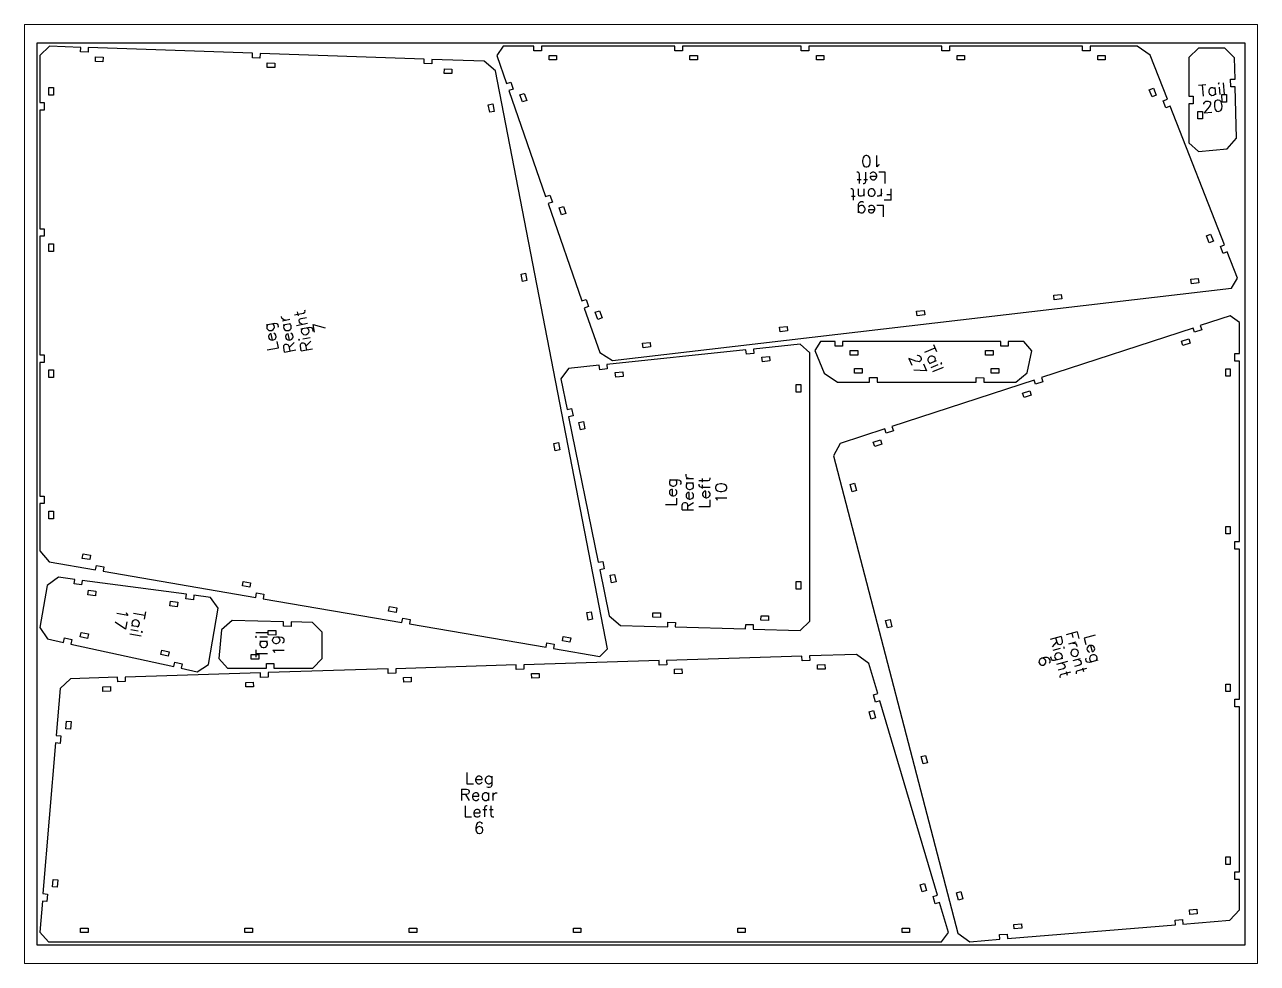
# Paper-space layout 'Layout' of a CAD drawing. Header units: millimetres, sheet in inches. Extents: x 0 to 10.5, y 0 to 8.
# The model-space entities are those that its viewports show. They can reach past a viewport. Long polylines and large blocks are cut down to what shows.
import ezdxf

# ---------------------------------------------------------------- set-up
doc = ezdxf.new("R2010")
doc.units = ezdxf.units.MM
doc.header["$MEASUREMENT"] = 0
for name, color, linetype, true_color in [('leg_front_left_cuts', 1, 'Continuous', 0xff0000), ('leg_front_left_marks', 2, 'Continuous', 0xffff00), ('leg_front_right_cuts', 1, 'Continuous', 0xff0000), ('leg_front_right_marks', 2, 'Continuous', 0xffff00), ('leg_rear_left_cuts', 1, 'Continuous', 0xff0000), ('leg_rear_left_marks', 2, 'Continuous', 0xffff00), ('leg_rear_right_cuts', 1, 'Continuous', 0xff0000), ('leg_rear_right_marks', 2, 'Continuous', 0xffff00), ('Sheet', 18, 'Continuous', 0x000000), ('tail_cuts', 1, 'Continuous', 0xff0000), ('tail_marks', 2, 'Continuous', 0xffff00)]:
    doc.layers.add(name, color=color, linetype=linetype, true_color=true_color)

msp = doc.modelspace()

# ---------------------------------------------------------------- linework, layer by layer
at = {"layer": 'leg_front_left_cuts', "color": 1, "true_color": 0xff0000}
for points in [[(728.48, 595), (697.33, 595), (697.33, 592), (692.33, 592), (692.33, 595), (604.22, 595), (604.22, 592), (599.22, 592), (599.22, 595), (511.12, 595), (511.12, 592), (506.12, 592), (506.12, 595), (427.39, 595), (427.39, 592), (422.39, 592), (422.39, 595), (334.11, 595), (334.11, 592), (329.11, 592), (329.11, 595), (308.75, 595), (304.48, 589), (310.94, 570.37), (313.77, 571.35), (315.41, 566.62), (312.57, 565.64), (336.86, 495.52), (339.7, 496.5), (341.33, 491.78), (338.5, 490.79), (360.82, 426.37), (363.65, 427.35), (365.29, 422.63), (362.45, 421.65), (372.65, 392.21), (381.04, 386.95), (790.98, 434.77), (794.97, 441.41), (788.13, 458.9), (785.33, 457.81), (783.51, 462.46), (786.3, 463.56), (750.33, 555.43), (747.53, 554.33), (745.71, 558.99), (748.51, 560.08), (737.15, 589.09)], [(344.11, 589), (344.11, 586), (339.11, 586), (339.11, 589)], [(437.39, 589), (437.39, 586), (432.39, 586), (432.39, 589)], [(521.12, 589), (521.12, 586), (516.12, 586), (516.12, 589)], [(614.22, 589), (614.22, 586), (609.22, 586), (609.22, 589)], [(707.33, 589), (707.33, 586), (702.33, 586), (702.33, 589)], [(319.88, 562.88), (322.71, 563.86), (324.35, 559.14), (321.51, 558.16)], [(741.1, 562.55), (738.3, 561.46), (736.48, 566.11), (739.27, 567.21)], [(345.81, 488.03), (348.64, 489.02), (350.28, 484.29), (347.44, 483.31)], [(778.89, 466.02), (776.1, 464.93), (774.28, 469.59), (777.07, 470.68)], [(764.31, 437.7), (763.97, 440.68), (768.93, 441.25), (769.28, 438.27)], [(673.57, 427.11), (673.22, 430.09), (678.19, 430.67), (678.54, 427.69)], [(369.76, 418.89), (372.59, 419.87), (374.23, 415.14), (371.4, 414.16)], [(582.83, 416.53), (582.48, 419.51), (587.45, 420.09), (587.8, 417.11)], [(492.09, 405.94), (491.74, 408.92), (496.71, 409.5), (497.06, 406.52)], [(401.35, 395.36), (401, 398.34), (405.97, 398.92), (406.31, 395.94)]]:
    msp.add_lwpolyline(points, close=True, dxfattribs=at)
at = {"layer": 'leg_front_left_marks', "color": 2, "true_color": 0xffff00}
for points in [[(547.79, 522.29), (547.08, 521.22)], [(548.86, 522.65), (547.79, 522.29)], [(549.58, 522.65), (548.86, 522.65)], [(550.65, 522.3), (549.58, 522.65)], [(551.37, 521.23), (550.65, 522.3)], [(556.02, 515.16), (556.01, 522.66)], [(547.08, 521.22), (546.72, 519.44)], [(546.72, 519.44), (546.73, 518.36)], [(546.73, 518.36), (547.09, 516.58)], [(547.09, 516.58), (547.8, 515.51)], [(547.8, 515.51), (548.87, 515.15)], [(548.87, 515.15), (549.59, 515.15)], [(549.59, 515.15), (550.66, 515.51)], [(550.66, 515.51), (551.37, 516.58)], [(551.72, 519.44), (551.37, 521.23)], [(551.37, 516.58), (551.73, 518.37)], [(551.73, 518.37), (551.72, 519.44)], [(557.09, 516.23), (556.02, 515.16)], [(557.8, 516.59), (557.09, 516.23)], [(543.52, 511.65), (542.8, 511.65)], [(545.67, 506.65), (543.17, 506.65)], [(544.23, 511.29), (543.52, 511.65)], [(544.59, 510.22), (544.23, 511.29)], [(544.6, 504.15), (544.59, 510.22)], [(549.95, 506.65), (547.45, 506.65)], [(548.88, 505.58), (548.88, 511.65)], [(552.45, 511.3), (551.73, 510.58)], [(556.02, 508.8), (551.74, 508.8)], [(551.74, 508.8), (551.74, 508.08)], [(551.74, 508.08), (552.09, 507.37)], [(552.09, 507.37), (552.45, 507.01)], [(553.16, 511.66), (552.45, 511.3)], [(552.45, 507.01), (553.17, 506.66)], [(554.23, 511.66), (553.16, 511.66)], [(553.17, 506.66), (554.24, 506.66)], [(554.95, 511.3), (554.23, 511.66)], [(554.24, 506.66), (554.95, 507.02)], [(555.66, 510.59), (554.95, 511.3)], [(554.95, 507.02), (555.67, 507.73)], [(556.02, 509.52), (555.66, 510.59)], [(555.67, 507.73), (556.02, 508.8)], [(556.02, 508.8), (556.02, 509.52)], [(561.73, 511.67), (557.45, 511.66)], [(561.74, 504.17), (561.73, 511.67)], [(539.6, 500.64), (538.89, 500.64)], [(540.32, 500.29), (539.6, 500.64)], [(540.67, 499.21), (540.32, 500.29)], [(540.68, 493.14), (540.67, 499.21)], [(543.89, 497.08), (543.89, 500.65)], [(547.1, 504.15), (547.81, 504.15)], [(547.81, 504.15), (548.53, 504.51)], [(547.82, 495.65), (547.82, 500.65)], [(548.53, 504.51), (548.88, 505.58)], [(550.67, 499.58), (550.32, 498.51)], [(550.32, 498.51), (550.32, 497.8)], [(550.32, 497.8), (550.68, 496.73)], [(551.39, 500.3), (550.67, 499.58)], [(552.1, 500.66), (551.39, 500.3)], [(553.17, 500.66), (552.1, 500.66)], [(553.89, 500.3), (553.17, 500.66)], [(554.6, 499.59), (553.89, 500.3)], [(554.96, 498.52), (554.6, 499.59)], [(554.61, 496.73), (554.96, 497.8)], [(554.96, 497.8), (554.96, 498.52)], [(559.25, 497.81), (558.89, 496.73)], [(559.25, 495.66), (559.24, 500.66)], [(565.68, 493.17), (565.67, 500.67)], [(541.75, 495.64), (539.25, 495.64)], [(544.25, 496), (543.89, 497.08)], [(544.08, 490.36), (544.43, 491.43)], [(544.08, 484.65), (544.08, 490.36)], [(544.96, 495.65), (544.25, 496)], [(544.43, 491.43), (544.79, 491.79)], [(544.79, 491.79), (545.5, 492.15)], [(545.51, 489.65), (544.79, 489.29)], [(546.04, 495.65), (544.96, 495.65)], [(545.5, 492.15), (546.58, 492.15)], [(546.58, 489.65), (545.51, 489.65)], [(546.75, 496.01), (546.04, 495.65)], [(546.58, 492.15), (547.29, 491.79)], [(547.29, 489.29), (546.58, 489.65)], [(547.82, 497.08), (546.75, 496.01)], [(550.68, 496.73), (551.39, 496.01)], [(551.94, 489.66), (551.22, 489.3)], [(551.39, 496.01), (552.11, 495.66)], [(553.01, 489.66), (551.94, 489.66)], [(552.11, 495.66), (553.18, 495.66)], [(553.72, 489.3), (553.01, 489.66)], [(553.18, 495.66), (553.89, 496.01)], [(553.89, 496.01), (554.61, 496.73)], [(560.51, 489.66), (556.22, 489.66)], [(557.46, 495.66), (556.39, 495.66)], [(558.18, 496.02), (557.46, 495.66)], [(558.89, 496.73), (558.18, 496.02)], [(560.51, 482.16), (560.51, 489.66)], [(565.68, 493.17), (561.04, 493.17)], [(565.68, 496.74), (562.82, 496.74)], [(544.79, 489.29), (544.08, 488.58)], [(544.08, 485.72), (544.8, 485)], [(544.8, 485), (545.51, 484.65)], [(545.51, 484.65), (546.58, 484.65)], [(546.58, 484.65), (547.3, 485.01)], [(548.01, 488.58), (547.29, 489.29)], [(547.3, 485.01), (548.01, 485.72)], [(548.37, 487.51), (548.01, 488.58)], [(548.01, 485.72), (548.37, 486.79)], [(548.37, 486.79), (548.37, 487.51)], [(551.22, 489.3), (550.51, 488.58)], [(554.8, 486.8), (550.51, 486.8)], [(550.51, 486.8), (550.51, 486.08)], [(550.51, 486.08), (550.87, 485.37)], [(550.87, 485.37), (551.23, 485.01)], [(551.23, 485.01), (551.94, 484.66)], [(551.94, 484.66), (553.01, 484.66)], [(553.01, 484.66), (553.73, 485.01)], [(554.44, 488.59), (553.72, 489.3)], [(553.73, 485.01), (554.44, 485.73)], [(554.79, 487.52), (554.44, 488.59)], [(554.44, 485.73), (554.8, 486.8)], [(554.8, 486.8), (554.79, 487.52)]]:
    msp.add_lwpolyline(points, dxfattribs=at)
at = {"layer": 'leg_front_right_cuts', "color": 1, "true_color": 0xff0000}
for points in [[(527.36, 323.81), (609.67, 7.62), (617.6, 2), (637.63, 3.66), (637.38, 6.65), (642.37, 7.06), (642.61, 4.07), (753.76, 13.26), (753.51, 16.25), (758.49, 16.66), (758.74, 13.67), (789.78, 16.24), (796.11, 23.11), (796.11, 43.22), (793.11, 43.22), (793.11, 48.22), (796.11, 48.22), (796.11, 157.63), (793.11, 157.63), (793.11, 162.63), (796.11, 162.63), (796.11, 262.06), (793.11, 262.06), (793.11, 267.06), (796.11, 267.06), (796.11, 386.47), (793.11, 386.47), (793.11, 391.47), (796.11, 391.47), (796.11, 412.11), (790.08, 416.49), (770.23, 409.99), (771.17, 407.14), (766.41, 405.58), (765.48, 408.44), (665.03, 375.55), (665.96, 372.7), (661.21, 371.14), (660.28, 373.99), (566.15, 343.18), (567.08, 340.33), (562.33, 338.77), (561.4, 341.62), (531.8, 331.93)], [(762.6, 401.18), (763.53, 398.33), (758.78, 396.77), (757.84, 399.62)], [(790.11, 376.47), (787.11, 376.47), (787.11, 381.47), (790.11, 381.47)], [(657.39, 366.73), (658.32, 363.88), (653.57, 362.33), (652.64, 365.18)], [(558.51, 334.36), (559.45, 331.51), (554.7, 329.96), (553.76, 332.81)], [(538.49, 304.85), (541.4, 305.61), (542.66, 300.77), (539.75, 300.01)], [(790.11, 272.06), (787.11, 272.06), (787.11, 277.06), (790.11, 277.06)], [(561.96, 214.71), (564.86, 215.47), (566.12, 210.63), (563.22, 209.88)], [(790.11, 167.63), (787.11, 167.63), (787.11, 172.63), (790.11, 172.63)], [(585.42, 124.58), (588.33, 125.33), (589.59, 120.49), (586.68, 119.74)], [(790.11, 53.22), (787.11, 53.22), (787.11, 58.22), (790.11, 58.22)], [(608.89, 34.44), (611.79, 35.2), (613.05, 30.36), (610.15, 29.6)], [(763.23, 20.06), (762.98, 23.05), (767.96, 23.46), (768.21, 20.48)], [(647.1, 10.46), (646.85, 13.45), (651.84, 13.86), (652.08, 10.87)]]:
    msp.add_lwpolyline(points, close=True, dxfattribs=at)
at = {"layer": 'leg_front_right_marks', "color": 2, "true_color": 0xffff00}
for points in [[(678.09, 204.07), (670.83, 202.18)], [(678.09, 204.07), (678.9, 200.96)], [(688.65, 207.18), (681.39, 205.3)], [(685.19, 206.28), (685.91, 203.52)], [(688.65, 207.18), (689.82, 202.69)], [(700.6, 204.94), (693.34, 203.05)], [(675.27, 200.75), (672.09, 197.34)], [(677.56, 196.18), (672.72, 194.92)], [(675.45, 200.06), (674.64, 203.17)], [(676.06, 199.11), (675.45, 200.06)], [(676.5, 198.85), (676.06, 199.11)], [(677.28, 198.69), (676.5, 198.85)], [(677.97, 198.87), (677.28, 198.69)], [(678.57, 199.39), (677.97, 198.87)], [(678.83, 199.83), (678.57, 199.39)], [(678.9, 200.96), (678.83, 199.83)], [(679.89, 197.16), (679.64, 196.72)], [(679.64, 196.72), (680.07, 196.46)], [(680.33, 196.9), (679.89, 197.16)], [(680.07, 196.46), (680.33, 196.9)], [(687.85, 200.33), (683.01, 199.07)], [(685.77, 199.79), (686.9, 199.72)], [(686.9, 199.72), (687.77, 199.21)], [(687.77, 199.21), (688.3, 198.61)], [(688.3, 198.61), (688.57, 197.57)], [(693.34, 203.05), (694.42, 198.91)], [(695.39, 196.58), (695.23, 195.8)], [(695.91, 197.45), (695.39, 196.58)], [(696.85, 198.06), (695.91, 197.45)], [(697.54, 198.24), (696.85, 198.06)], [(697.54, 198.24), (698.62, 194.1)], [(698.67, 198.17), (697.54, 198.24)], [(699.54, 197.66), (698.67, 198.17)], [(700.07, 197.06), (699.54, 197.66)], [(700.34, 196.02), (700.07, 197.06)], [(700.17, 195.24), (700.34, 196.02)], [(663.5, 188.09), (663.43, 186.96)], [(664.02, 188.96), (663.5, 188.09)], [(665.31, 189.67), (664.02, 188.96)], [(667.04, 190.12), (665.31, 189.67)], [(666.43, 189.59), (665.31, 189.67)], [(667.31, 189.08), (666.43, 189.59)], [(668.85, 190.22), (667.04, 190.12)], [(667.92, 188.13), (667.31, 189.08)], [(668.01, 187.79), (667.92, 188.13)], [(667.94, 186.66), (668.01, 187.79)], [(670.07, 189.8), (668.85, 190.22)], [(670.69, 188.85), (670.07, 189.8)], [(670.87, 188.16), (670.69, 188.85)], [(670.79, 187.04), (670.87, 188.16)], [(671.38, 190.14), (671.55, 190.92)], [(671.65, 189.11), (671.38, 190.14)], [(672.18, 188.5), (671.65, 189.11)], [(672.62, 188.25), (672.18, 188.5)], [(673.74, 188.17), (672.62, 188.25)], [(679.27, 189.61), (673.74, 188.17)], [(673.97, 191.55), (673.8, 190.77)], [(673.8, 190.77), (674.07, 189.74)], [(674.48, 192.43), (673.97, 191.55)], [(674.07, 189.74), (674.6, 189.13)], [(675.43, 193.04), (674.48, 192.43)], [(674.6, 189.13), (675.47, 188.62)], [(676.12, 193.22), (675.43, 193.04)], [(677.25, 193.14), (676.12, 193.22)], [(678.12, 192.63), (677.25, 193.14)], [(678.64, 192.03), (678.12, 192.63)], [(678.24, 189.34), (678.75, 190.21)], [(678.91, 191), (678.64, 192.03)], [(678.75, 190.21), (678.91, 191)], [(684.7, 193.98), (684.54, 193.2)], [(684.54, 193.2), (684.81, 192.16)], [(685.22, 194.85), (684.7, 193.98)], [(684.81, 192.16), (685.33, 191.56)], [(686.16, 195.47), (685.22, 194.85)], [(685.33, 191.56), (686.21, 191.05)], [(690.73, 189.27), (685.89, 188.01)], [(686.85, 195.65), (686.16, 195.47)], [(686.21, 191.05), (687.33, 190.97)], [(687.98, 195.57), (686.85, 195.65)], [(687.33, 190.97), (688.02, 191.15)], [(688.85, 195.06), (687.98, 195.57)], [(688.02, 191.15), (688.97, 191.77)], [(689.38, 194.46), (688.85, 195.06)], [(688.97, 191.77), (689.48, 192.64)], [(689.34, 188.91), (690.65, 188.15)], [(689.65, 193.42), (689.38, 194.46)], [(689.48, 192.64), (689.65, 193.42)], [(690.65, 188.15), (691.18, 187.55)], [(694.43, 188.95), (694.59, 189.73)], [(694.7, 187.91), (694.43, 188.95)], [(695.22, 187.31), (694.7, 187.91)], [(695.23, 195.8), (695.5, 194.76)], [(695.5, 194.76), (696.02, 194.16)], [(696.02, 194.16), (696.9, 193.65)], [(702.32, 188.42), (696.79, 186.98)], [(697.01, 190.36), (696.85, 189.58)], [(696.85, 189.58), (697.12, 188.54)], [(697.53, 191.23), (697.01, 190.36)], [(697.12, 188.54), (697.64, 187.94)], [(698.47, 191.84), (697.53, 191.23)], [(697.64, 187.94), (698.52, 187.43)], [(699.16, 192.02), (698.47, 191.84)], [(698.62, 194.1), (699.32, 194.28)], [(700.29, 191.95), (699.16, 192.02)], [(699.32, 194.28), (699.92, 194.8)], [(699.92, 194.8), (700.17, 195.24)], [(701.16, 191.44), (700.29, 191.95)], [(701.69, 190.83), (701.16, 191.44)], [(701.28, 188.15), (701.79, 189.02)], [(701.96, 189.8), (701.69, 190.83)], [(701.79, 189.02), (701.96, 189.8)], [(663.43, 186.96), (663.52, 186.62)], [(663.52, 186.62), (664.13, 185.67)], [(664.13, 185.67), (665.01, 185.16)], [(665.01, 185.16), (666.13, 185.09)], [(666.13, 185.09), (666.48, 185.18)], [(666.48, 185.18), (667.42, 185.79)], [(667.42, 185.79), (667.94, 186.66)], [(670.19, 186.51), (670.79, 187.04)], [(682.41, 187.48), (675.15, 185.59)], [(679.6, 182.69), (676.14, 181.79)], [(684.21, 180.57), (678.34, 179.04)], [(678.61, 186.49), (679.92, 185.72)], [(680.55, 183.3), (679.6, 182.69)], [(679.92, 185.72), (680.44, 185.12)], [(680.44, 185.12), (680.71, 184.08)], [(680.71, 184.08), (680.55, 183.3)], [(681.52, 180.97), (682.15, 178.55)], [(690.33, 185.11), (686.88, 184.21)], [(688.12, 180.85), (687.96, 180.06)], [(687.96, 180.06), (688.14, 179.37)], [(689.07, 181.46), (688.12, 180.85)], [(694.95, 182.99), (689.07, 181.46)], [(691.28, 185.73), (690.33, 185.11)], [(691.18, 187.55), (691.45, 186.51)], [(691.45, 186.51), (691.28, 185.73)], [(692.26, 183.4), (692.89, 180.98)], [(695.66, 187.05), (695.22, 187.31)], [(696.79, 186.98), (695.66, 187.05)], [(677.39, 178.42), (677.22, 177.64)], [(677.22, 177.64), (677.4, 176.95)], [(678.34, 179.04), (677.39, 178.42)]]:
    msp.add_lwpolyline(points, dxfattribs=at)
at = {"layer": 'leg_rear_left_cuts', "color": 1, "true_color": 0xff0000}
for points in [[(511.74, 214.3), (511.74, 392.07), (505.42, 397.76), (474.44, 394.51), (474.75, 391.53), (469.78, 391.01), (469.47, 393.99), (377.36, 384.34), (377.67, 381.36), (372.7, 380.83), (372.38, 383.82), (351.98, 381.68), (346.93, 374.8), (351.07, 354.52), (354.01, 355.12), (355, 350.22), (352.07, 349.62), (371.7, 253.27), (374.64, 253.87), (375.64, 248.97), (372.7, 248.37), (378.92, 217.85), (386.54, 211.45), (417.68, 210.58), (417.76, 213.58), (422.76, 213.44), (422.67, 210.44), (469.25, 209.14), (469.34, 212.14), (474.34, 212), (474.25, 209), (505.39, 208.13)], [(485.01, 389.58), (485.32, 386.6), (480.35, 386.08), (480.04, 389.06)], [(387.93, 379.41), (388.24, 376.43), (383.27, 375.91), (382.95, 378.89)], [(505.74, 365.92), (502.74, 365.92), (502.74, 370.92), (505.74, 370.92)], [(358.94, 345.92), (361.88, 346.52), (362.88, 341.62), (359.94, 341.02)], [(379.58, 244.67), (382.52, 245.27), (383.52, 240.37), (380.58, 239.77)], [(505.74, 235.45), (502.74, 235.45), (502.74, 240.45), (505.74, 240.45)], [(407.85, 216.86), (407.93, 219.86), (412.93, 219.72), (412.84, 216.72)], [(479.42, 214.86), (479.5, 217.86), (484.5, 217.72), (484.42, 214.72)], [(7.82, 2), (598.94, 2), (603.49, 8.09), (597.64, 27.91), (594.76, 27.06), (593.34, 31.85), (596.22, 32.7), (558.16, 161.55), (555.29, 160.7), (553.87, 165.5), (556.75, 166.35), (550.85, 186.32), (542.7, 192.21), (511.57, 191.25), (511.66, 188.25), (506.66, 188.1), (506.57, 191.09), (416.96, 188.32), (417.05, 185.33), (412.06, 185.17), (411.96, 188.17), (322.36, 185.4), (322.45, 182.4), (317.45, 182.25), (317.36, 185.25), (237.64, 182.78), (237.73, 179.79), (232.74, 179.63), (232.64, 182.63), (153.14, 180.17), (153.23, 177.17), (148.23, 177.02), (148.14, 180.02), (58.53, 177.25), (58.62, 174.25), (53.63, 174.1), (53.53, 177.09), (22.4, 176.13), (15.52, 169.61), (12.92, 138.57), (15.91, 138.32), (15.49, 133.33), (12.5, 133.59), (4.14, 33.82), (7.13, 33.57), (6.71, 28.58), (3.72, 28.83), (2, 8.33)], [(332.54, 179.71), (332.63, 176.71), (327.63, 176.56), (327.54, 179.56)], [(427.14, 182.64), (427.24, 179.64), (422.24, 179.48), (422.15, 182.48)], [(521.75, 185.56), (521.84, 182.56), (516.84, 182.41), (516.75, 185.41)], [(143.33, 173.87), (143.42, 170.87), (138.42, 170.71), (138.33, 173.71)], [(247.82, 177.1), (247.91, 174.1), (242.92, 173.94), (242.82, 176.94)], [(48.72, 170.94), (48.81, 167.94), (43.82, 167.79), (43.72, 170.79)], [(555.24, 150.26), (552.36, 149.41), (550.95, 154.21), (553.83, 155.06)], [(19.73, 148.03), (22.72, 147.78), (22.3, 142.8), (19.32, 143.05)], [(10.95, 43.28), (13.94, 43.03), (13.52, 38.05), (10.53, 38.3)], [(589.05, 35.8), (586.17, 34.95), (584.76, 39.75), (587.63, 40.6)], [(28.97, 8), (28.97, 11), (33.97, 11), (33.97, 8)], [(137.73, 8), (137.73, 11), (142.73, 11), (142.73, 8)], [(246.5, 8), (246.5, 11), (251.5, 11), (251.5, 8)], [(355.26, 8), (355.26, 11), (360.26, 11), (360.26, 8)], [(464.03, 8), (464.03, 11), (469.03, 11), (469.03, 8)], [(572.79, 8), (572.79, 11), (577.79, 11), (577.79, 8)]]:
    msp.add_lwpolyline(points, close=True, dxfattribs=at)
at = {"layer": 'leg_rear_left_marks', "color": 2, "true_color": 0xffff00}
for points in [[(429.81, 310.46), (429.81, 311.53)], [(430.16, 309.75), (429.81, 310.46)], [(418.8, 307.97), (424.52, 307.97)], [(419.16, 307.26), (418.8, 306.54)], [(418.8, 306.54), (418.8, 305.47)], [(418.8, 305.47), (419.16, 304.76)], [(419.88, 307.97), (419.16, 307.26)], [(419.16, 304.76), (419.87, 304.04)], [(419.87, 304.04), (420.94, 303.68)], [(420.94, 303.68), (421.66, 303.68)], [(421.66, 303.68), (422.73, 304.04)], [(423.45, 307.25), (422.73, 307.97)], [(422.73, 304.04), (423.44, 304.75)], [(423.44, 304.75), (423.8, 305.47)], [(423.8, 306.54), (423.45, 307.25)], [(423.8, 305.47), (423.8, 306.54)], [(424.52, 307.97), (425.59, 307.61)], [(425.59, 307.61), (425.95, 307.25)], [(426.3, 305.46), (425.94, 304.75)], [(425.95, 307.25), (426.3, 306.54)], [(426.3, 306.54), (426.3, 305.46)], [(429.8, 308.67), (434.8, 308.67)], [(429.8, 305.82), (434.8, 305.81)], [(430.16, 305.1), (429.8, 304.39)], [(429.8, 304.39), (429.8, 303.32)], [(429.8, 303.32), (430.16, 302.6)], [(430.88, 309.03), (430.16, 309.75)], [(430.87, 305.82), (430.16, 305.1)], [(430.16, 302.6), (430.87, 301.89)], [(431.95, 308.67), (430.88, 309.03)], [(434.44, 305.1), (433.73, 305.81)], [(433.73, 301.89), (434.44, 302.6)], [(434.8, 304.38), (434.44, 305.1)], [(434.44, 302.6), (434.8, 303.31)], [(434.8, 303.31), (434.8, 304.38)], [(438.3, 307.42), (444.38, 307.41)], [(438.3, 304.92), (438.3, 304.2)], [(438.3, 304.2), (438.66, 303.49)], [(438.66, 303.49), (439.73, 303.13)], [(439.73, 303.13), (445.8, 303.12)], [(440.8, 306.34), (440.81, 308.84)], [(440.8, 302.06), (440.8, 304.56)], [(444.38, 307.41), (445.45, 307.77)], [(445.45, 307.77), (445.8, 308.48)], [(445.8, 308.48), (445.81, 309.19)], [(449.66, 304.19), (449.3, 303.12)], [(449.3, 303.12), (449.3, 302.41)], [(449.3, 302.41), (449.65, 301.33)], [(450.73, 304.9), (449.66, 304.19)], [(452.52, 305.26), (450.73, 304.9)], [(453.59, 305.26), (452.52, 305.26)], [(455.37, 304.9), (453.59, 305.26)], [(456.44, 304.18), (455.37, 304.9)], [(456.8, 303.11), (456.44, 304.18)], [(456.44, 301.33), (456.8, 302.4)], [(456.8, 302.4), (456.8, 303.11)], [(419.15, 300.83), (418.8, 300.11)], [(418.8, 300.11), (418.8, 299.04)], [(418.8, 299.04), (419.15, 298.33)], [(419.51, 301.18), (419.15, 300.83)], [(419.15, 298.33), (419.87, 297.61)], [(420.23, 301.54), (419.51, 301.18)], [(419.87, 297.61), (420.94, 297.25)], [(420.94, 301.54), (420.23, 301.54)], [(420.94, 297.25), (420.94, 301.54)], [(420.94, 297.25), (421.65, 297.25)], [(421.65, 297.25), (422.72, 297.61)], [(422.72, 297.61), (423.44, 298.32)], [(423.44, 300.82), (422.73, 301.54)], [(423.8, 300.11), (423.44, 300.82)], [(423.44, 298.32), (423.8, 299.04)], [(423.79, 291.54), (423.79, 295.82)], [(423.8, 299.04), (423.8, 300.11)], [(430.15, 298.67), (429.79, 297.96)], [(429.79, 297.96), (429.79, 296.89)], [(429.79, 296.89), (430.15, 296.17)], [(430.51, 299.03), (430.15, 298.67)], [(430.15, 296.17), (430.86, 295.46)], [(431.22, 299.39), (430.51, 299.03)], [(430.86, 295.46), (431.93, 295.1)], [(430.87, 301.89), (431.94, 301.53)], [(431.94, 299.39), (431.22, 299.39)], [(431.93, 295.1), (431.94, 299.39)], [(431.93, 295.1), (432.65, 295.1)], [(431.94, 301.53), (432.65, 301.53)], [(432.65, 301.53), (433.73, 301.89)], [(432.65, 295.1), (433.72, 295.46)], [(434.44, 298.67), (433.72, 299.39)], [(433.72, 295.46), (434.44, 296.17)], [(434.79, 297.96), (434.44, 298.67)], [(434.44, 296.17), (434.79, 296.88)], [(434.79, 296.88), (434.79, 297.96)], [(440.8, 298.84), (440.79, 297.77)], [(440.79, 297.77), (441.15, 297.06)], [(441.15, 299.56), (440.8, 298.84)], [(441.51, 299.91), (441.15, 299.56)], [(441.15, 297.06), (441.86, 296.34)], [(442.23, 300.27), (441.51, 299.91)], [(441.86, 296.34), (442.94, 295.98)], [(442.94, 300.27), (442.23, 300.27)], [(442.94, 295.98), (442.94, 300.27)], [(442.94, 295.98), (443.65, 295.98)], [(443.65, 295.98), (444.72, 296.34)], [(444.72, 296.34), (445.44, 297.05)], [(445.44, 299.55), (444.73, 300.27)], [(445.8, 298.84), (445.44, 299.55)], [(445.44, 297.05), (445.79, 297.77)], [(445.79, 297.77), (445.8, 298.84)], [(445.79, 290.27), (445.79, 294.55)], [(450.36, 294.9), (449.29, 295.98)], [(449.29, 295.98), (456.79, 295.97)], [(449.65, 301.33), (450.73, 300.62)], [(450.72, 294.19), (450.36, 294.9)], [(450.73, 300.62), (452.51, 300.26)], [(452.51, 300.26), (453.58, 300.26)], [(453.58, 300.26), (455.37, 300.61)], [(455.37, 300.61), (456.44, 301.33)], [(416.29, 291.55), (423.79, 291.54)], [(427.28, 287.96), (427.29, 291.18)], [(427.28, 287.96), (434.78, 287.96)], [(427.29, 291.18), (427.65, 292.25)], [(427.65, 292.25), (428, 292.61)], [(428, 292.61), (428.72, 292.96)], [(428.72, 292.96), (429.43, 292.96)], [(429.43, 292.96), (430.15, 292.6)], [(430.15, 292.6), (430.5, 292.25)], [(430.5, 292.25), (430.86, 291.17)], [(430.86, 290.46), (434.79, 292.96)], [(430.86, 291.17), (430.86, 287.96)], [(438.29, 290.27), (445.79, 290.27)], [(284.81, 114.08), (284.81, 106.58)], [(284.81, 106.58), (289.09, 106.58)], [(290.88, 110.51), (290.52, 109.44)], [(290.52, 109.44), (294.81, 109.44)], [(290.52, 109.44), (290.52, 108.72)], [(290.52, 108.72), (290.88, 107.65)], [(291.59, 111.22), (290.88, 110.51)], [(290.88, 107.65), (291.59, 106.94)], [(292.31, 111.58), (291.59, 111.22)], [(291.59, 106.94), (292.31, 106.58)], [(293.38, 111.58), (292.31, 111.58)], [(292.31, 106.58), (293.38, 106.58)], [(294.09, 111.22), (293.38, 111.58)], [(293.38, 106.58), (294.09, 106.94)], [(294.45, 110.87), (294.09, 111.22)], [(294.09, 106.94), (294.81, 107.65)], [(294.81, 110.15), (294.45, 110.87)], [(294.81, 109.44), (294.81, 110.15)], [(297.31, 110.51), (296.95, 109.44)], [(296.95, 109.44), (296.95, 108.72)], [(296.95, 108.72), (297.31, 107.65)], [(298.02, 111.22), (297.31, 110.51)], [(297.31, 107.65), (298.02, 106.94)], [(298.73, 111.58), (298.02, 111.22)], [(298.02, 106.94), (298.73, 106.58)], [(299.81, 111.58), (298.73, 111.58)], [(298.73, 106.58), (299.81, 106.58)], [(300.52, 111.22), (299.81, 111.58)], [(299.81, 106.58), (300.52, 106.94)], [(301.23, 110.51), (300.52, 111.22)], [(300.52, 106.94), (301.23, 107.65)], [(301.23, 111.58), (301.23, 105.87)], [(281.23, 103.08), (281.24, 95.58)], [(281.23, 103.08), (284.45, 103.08)], [(284.45, 99.51), (281.23, 99.51)], [(283.73, 99.51), (286.24, 95.58)], [(284.45, 103.08), (285.52, 102.72)], [(285.52, 99.87), (284.45, 99.51)], [(285.52, 102.72), (285.88, 102.37)], [(285.88, 100.22), (285.52, 99.87)], [(285.88, 102.37), (286.23, 101.65)], [(286.23, 100.94), (285.88, 100.22)], [(286.23, 101.65), (286.23, 100.94)], [(288.73, 99.51), (288.38, 98.44)], [(288.38, 98.44), (292.66, 98.44)], [(288.38, 98.44), (288.38, 97.72)], [(289.45, 100.22), (288.73, 99.51)], [(290.16, 100.58), (289.45, 100.22)], [(291.23, 100.58), (290.16, 100.58)], [(291.95, 100.22), (291.23, 100.58)], [(292.31, 99.87), (291.95, 100.22)], [(292.66, 99.15), (292.31, 99.87)], [(292.66, 98.44), (292.66, 99.15)], [(295.16, 99.51), (294.81, 98.44)], [(294.81, 98.44), (294.81, 97.72)], [(295.88, 100.22), (295.16, 99.51)], [(296.59, 100.58), (295.88, 100.22)], [(297.66, 100.58), (296.59, 100.58)], [(298.38, 100.22), (297.66, 100.58)], [(298.73, 104.08), (298.02, 104.44)], [(299.09, 99.51), (298.38, 100.22)], [(299.81, 104.08), (298.73, 104.08)], [(299.09, 100.58), (299.09, 95.58)], [(300.52, 104.44), (299.81, 104.08)], [(300.88, 104.79), (300.52, 104.44)], [(301.23, 105.87), (300.88, 104.79)], [(301.95, 100.58), (301.95, 95.58)], [(301.95, 98.44), (302.31, 99.51)], [(302.31, 99.51), (303.02, 100.22)], [(303.02, 100.22), (303.73, 100.58)], [(303.73, 100.58), (304.81, 100.58)], [(283.56, 92.08), (283.56, 84.58)], [(288.38, 97.72), (288.73, 96.65)], [(288.73, 96.65), (289.45, 95.94)], [(289.45, 95.94), (290.16, 95.58)], [(290.16, 95.58), (291.24, 95.58)], [(291.24, 95.58), (291.95, 95.94)], [(291.95, 95.94), (292.66, 96.65)], [(294.81, 97.72), (295.16, 96.65)], [(295.16, 96.65), (295.88, 95.94)], [(295.88, 95.94), (296.59, 95.58)], [(296.77, 91.72), (296.41, 90.65)], [(296.41, 90.65), (296.41, 84.58)], [(296.59, 95.58), (297.66, 95.58)], [(297.49, 92.08), (296.77, 91.72)], [(298.2, 92.08), (297.49, 92.08)], [(297.66, 95.58), (298.38, 95.94)], [(298.38, 95.94), (299.09, 96.65)], [(300.7, 92.08), (300.7, 86.01)], [(283.56, 84.58), (287.84, 84.58)], [(289.63, 88.51), (289.27, 87.44)], [(289.27, 87.44), (293.56, 87.44)], [(289.27, 87.44), (289.27, 86.72)], [(289.27, 86.72), (289.63, 85.65)], [(290.34, 89.22), (289.63, 88.51)], [(289.63, 85.65), (290.34, 84.94)], [(291.06, 89.58), (290.34, 89.22)], [(290.34, 84.94), (291.06, 84.58)], [(292.13, 89.58), (291.06, 89.58)], [(291.06, 84.58), (292.13, 84.58)], [(292.84, 89.22), (292.13, 89.58)], [(292.13, 84.58), (292.84, 84.94)], [(293.2, 88.87), (292.84, 89.22)], [(292.84, 84.94), (293.56, 85.65)], [(293.56, 88.15), (293.2, 88.87)], [(293.56, 87.44), (293.56, 88.15)], [(295.34, 89.58), (297.84, 89.58)], [(299.63, 89.58), (302.13, 89.58)], [(300.7, 86.01), (301.06, 84.94)], [(301.06, 84.94), (301.77, 84.58)], [(301.77, 84.58), (302.49, 84.58)], [(291.06, 79.65), (290.7, 77.87)], [(290.7, 77.87), (290.7, 76.08)], [(291.06, 77.15), (290.7, 76.08)], [(290.7, 76.08), (291.06, 74.65)], [(291.77, 80.72), (291.06, 79.65)], [(291.77, 77.87), (291.06, 77.15)], [(291.06, 74.65), (291.77, 73.94)], [(292.84, 81.08), (291.77, 80.72)], [(292.84, 78.22), (291.77, 77.87)], [(291.77, 73.94), (292.84, 73.58)], [(293.56, 81.08), (292.84, 81.08)], [(293.2, 78.22), (292.84, 78.22)], [(292.84, 73.58), (293.2, 73.58)], [(294.27, 77.87), (293.2, 78.22)], [(293.2, 73.58), (294.27, 73.94)], [(294.63, 80.72), (293.56, 81.08)], [(294.99, 77.15), (294.27, 77.87)], [(294.27, 73.94), (294.99, 74.65)], [(294.99, 80.01), (294.63, 80.72)], [(295.34, 76.08), (294.99, 77.15)], [(294.99, 74.65), (295.34, 75.72)], [(295.34, 75.72), (295.34, 76.08)]]:
    msp.add_lwpolyline(points, dxfattribs=at)
at = {"layer": 'leg_rear_right_cuts', "color": 1, "true_color": 0xff0000}
for points in [[(377.85, 195.97), (303.72, 578.71), (296.16, 585.16), (261.56, 586.35), (261.45, 583.35), (256.46, 583.52), (256.56, 586.52), (147.84, 590.23), (147.73, 587.23), (142.74, 587.4), (142.84, 590.4), (34.12, 594.12), (34.01, 591.12), (29.02, 591.29), (29.12, 594.29), (8.35, 595), (2, 588.87), (2, 557.72), (5, 557.72), (5, 552.72), (2, 552.72), (2, 474.21), (5, 474.21), (5, 469.21), (2, 469.21), (2, 390.65), (5, 390.65), (5, 385.65), (2, 385.65), (2, 297.11), (5, 297.11), (5, 292.11), (2, 292.11), (2, 260.96), (8.26, 253.53), (38.96, 248.25), (39.47, 251.21), (44.39, 250.36), (43.88, 247.4), (144.93, 230.02), (145.44, 232.98), (150.37, 232.13), (149.86, 229.17), (241.78, 213.36), (242.28, 216.32), (247.21, 215.47), (246.7, 212.51), (337.18, 196.95), (337.68, 199.9), (342.61, 199.05), (342.1, 196.1), (372.8, 190.82)], [(43.91, 587.78), (43.8, 584.78), (38.81, 584.95), (38.91, 587.95)], [(157.63, 583.89), (157.52, 580.9), (152.53, 581.07), (152.63, 584.07)], [(274.82, 579.89), (274.72, 576.89), (269.72, 577.06), (269.82, 580.06)], [(8, 567.72), (11, 567.72), (11, 562.72), (8, 562.72)], [(302.8, 551.9), (299.85, 551.33), (298.9, 556.24), (301.85, 556.81)], [(8, 464.21), (11, 464.21), (11, 459.21), (8, 459.21)], [(324.51, 439.8), (321.57, 439.23), (320.62, 444.14), (323.56, 444.71)], [(8, 380.65), (11, 380.65), (11, 375.65), (8, 375.65)], [(346.23, 327.7), (343.28, 327.13), (342.33, 332.04), (345.28, 332.61)], [(8, 287.11), (11, 287.11), (11, 282.11), (8, 282.11)], [(30.12, 255.86), (30.63, 258.82), (35.56, 257.97), (35.05, 255.01)], [(136.1, 237.63), (136.6, 240.59), (141.53, 239.74), (141.02, 236.78)], [(232.94, 220.97), (233.45, 223.92), (238.37, 223.08), (237.87, 220.12)], [(367.94, 215.6), (365, 215.03), (364.04, 219.94), (366.99, 220.51)], [(348.05, 201.16), (348.56, 204.12), (353.48, 203.27), (352.98, 200.32)]]:
    msp.add_lwpolyline(points, close=True, dxfattribs=at)
at = {"layer": 'leg_rear_right_marks', "color": 2, "true_color": 0xffff00}
for points in [[(170.52, 417.17), (176.48, 418.32)], [(173.18, 416.6), (172.7, 419.05)], [(176.48, 418.32), (177.47, 418.88)], [(177.47, 418.88), (177.68, 419.64)], [(177.68, 419.64), (177.55, 420.35)], [(151.94, 410.51), (157.56, 411.59)], [(152.43, 409.88), (152.21, 409.11)], [(152.21, 409.11), (152.42, 408.05)], [(152.42, 408.05), (152.9, 407.42)], [(153, 410.71), (152.43, 409.88)], [(156.64, 410.69), (155.8, 411.25)], [(156.54, 407.39), (157.11, 408.23)], [(157.12, 410.05), (156.64, 410.69)], [(157.11, 408.23), (157.33, 409)], [(157.33, 409), (157.12, 410.05)], [(157.56, 411.59), (158.67, 411.44)], [(158.67, 411.44), (159.09, 411.16)], [(159.09, 411.16), (159.58, 410.52)], [(159.78, 409.47), (159.57, 408.7)], [(159.58, 410.52), (159.78, 409.47)], [(162.27, 415.04), (162.07, 416.09)], [(162.76, 414.41), (162.27, 415.04)], [(162.61, 413.29), (167.52, 414.23)], [(163.6, 413.84), (162.76, 414.41)], [(163.15, 410.48), (168.06, 411.43)], [(163.64, 409.85), (163.42, 409.08)], [(163.42, 409.08), (163.62, 408.03)], [(164.72, 413.69), (163.6, 413.84)], [(163.62, 408.03), (164.11, 407.39)], [(164.2, 410.69), (163.64, 409.85)], [(167.84, 410.66), (167.01, 411.23)], [(167.75, 407.37), (168.32, 408.2)], [(168.33, 410.03), (167.84, 410.66)], [(168.32, 408.2), (168.53, 408.97)], [(168.53, 408.97), (168.33, 410.03)], [(171.87, 410.16), (179.23, 411.58)], [(173.78, 413.44), (174, 414.21)], [(173.99, 412.39), (173.78, 413.44)], [(174.47, 411.75), (173.99, 412.39)], [(174, 414.21), (174.98, 414.76)], [(175.73, 410.9), (174.47, 411.75)], [(174.86, 407.83), (180.47, 408.91)], [(174.98, 414.76), (178.49, 415.44)], [(175.92, 408.03), (175.35, 407.19)], [(179.56, 408), (178.72, 408.57)], [(180.04, 407.37), (179.56, 408)], [(180.47, 408.91), (181.59, 408.76)], [(181.59, 408.76), (182.01, 408.48)], [(182.01, 408.48), (182.5, 407.84)], [(182.97, 410.66), (191.01, 408.57)], [(183.92, 405.75), (182.97, 410.66)], [(152.9, 407.42), (153.74, 406.85)], [(153.64, 403.56), (153.43, 402.79)], [(153.43, 402.79), (153.63, 401.74)], [(153.63, 401.74), (154.12, 401.11)], [(153.93, 403.98), (153.64, 403.56)], [(153.74, 406.85), (154.86, 406.71)], [(154.56, 404.47), (153.93, 403.98)], [(154.12, 401.11), (154.95, 400.54)], [(155.26, 404.6), (154.56, 404.47)], [(154.86, 406.71), (155.56, 406.84)], [(154.95, 400.54), (156.07, 400.39)], [(156.07, 400.39), (155.26, 404.6)], [(155.56, 406.84), (156.54, 407.39)], [(156.07, 400.39), (156.77, 400.53)], [(156.77, 400.53), (157.76, 401.08)], [(157.85, 404.37), (157.02, 404.94)], [(157.76, 401.08), (158.33, 401.92)], [(158.34, 403.74), (157.85, 404.37)], [(158.33, 401.92), (158.54, 402.69)], [(158.54, 402.69), (158.34, 403.74)], [(164.11, 407.39), (164.95, 406.83)], [(164.85, 403.54), (164.64, 402.77)], [(164.64, 402.77), (164.84, 401.72)], [(164.84, 401.72), (165.32, 401.08)], [(165.13, 403.96), (164.85, 403.54)], [(164.95, 406.83), (166.06, 406.68)], [(165.77, 404.44), (165.13, 403.96)], [(165.32, 401.08), (166.16, 400.52)], [(166.47, 404.58), (165.77, 404.44)], [(166.06, 406.68), (166.77, 406.81)], [(166.16, 400.52), (167.28, 400.37)], [(167.28, 400.37), (166.47, 404.58)], [(166.77, 406.81), (167.75, 407.37)], [(167.28, 400.37), (167.98, 400.5)], [(167.98, 400.5), (168.97, 401.06)], [(169.06, 404.35), (168.22, 404.91)], [(168.97, 401.06), (169.53, 401.89)], [(169.55, 403.71), (169.06, 404.35)], [(169.53, 401.89), (169.75, 402.66)], [(169.75, 402.66), (169.55, 403.71)], [(173.62, 401.04), (173.34, 400.62)], [(173.34, 400.62), (173.76, 400.34)], [(174.04, 400.76), (173.62, 401.04)], [(173.76, 400.34), (174.04, 400.76)], [(175.35, 407.19), (175.13, 406.42)], [(175.13, 406.42), (175.34, 405.37)], [(175.34, 405.37), (175.82, 404.74)], [(175.82, 404.74), (176.66, 404.17)], [(176.15, 401.16), (181.06, 402.11)], [(176.66, 404.17), (177.78, 404.02)], [(177.78, 404.02), (178.48, 404.16)], [(178.48, 404.16), (179.46, 404.71)], [(179.46, 404.71), (180.03, 405.55)], [(180.03, 405.55), (180.25, 406.32)], [(180.25, 406.32), (180.04, 407.37)], [(182.7, 406.79), (182.49, 406.02)], [(182.5, 407.84), (182.7, 406.79)], [(152.59, 393.9), (159.96, 395.32)], [(159.96, 395.32), (159.15, 399.53)], [(163.46, 395.63), (163.61, 396.75)], [(164.07, 392.48), (163.46, 395.63)], [(163.61, 396.75), (163.89, 397.17)], [(163.89, 397.17), (164.53, 397.66)], [(164.07, 392.48), (171.43, 393.89)], [(164.53, 397.66), (165.23, 397.79)], [(165.23, 397.79), (166, 397.57)], [(166, 397.57), (166.42, 397.29)], [(166.42, 397.29), (166.97, 396.31)], [(166.97, 396.31), (167.58, 393.15)], [(167.1, 395.61), (170.49, 398.8)], [(174.5, 396.48), (174.65, 397.6)], [(175.11, 393.33), (174.5, 396.48)], [(174.65, 397.6), (174.93, 398.02)], [(174.93, 398.02), (175.57, 398.51)], [(175.11, 393.33), (182.47, 394.74)], [(175.57, 398.51), (176.27, 398.64)], [(176.27, 398.64), (177.04, 398.43)], [(177.04, 398.43), (177.45, 398.14)], [(177.45, 398.14), (178.01, 397.16)], [(178.01, 397.16), (178.61, 394)], [(178.14, 396.46), (181.53, 399.65)]]:
    msp.add_lwpolyline(points, dxfattribs=at)
at = {"layer": 'Sheet', "color": 18, "true_color": 0x000000}
msp.add_lwpolyline([(0, 0), (800, 0), (800, 597), (0, 597)], close=True, dxfattribs=at)
at = {"layer": 'tail_cuts', "color": 1, "true_color": 0xff0000}
for points in [[(768.94, 525.38), (788.04, 527.19), (794.21, 534.14), (793.37, 568.26), (790.37, 568.19), (790.25, 573.19), (793.24, 573.26), (792.9, 587.39), (786.39, 593.77), (768.97, 593.86), (762.62, 587.54), (762.62, 561.9), (765.62, 561.9), (765.62, 556.9), (762.62, 556.9), (762.62, 531.13)], [(787.62, 558.12), (784.62, 558.04), (784.49, 563.04), (787.49, 563.12)], [(768.62, 551.9), (771.62, 551.9), (771.62, 546.9), (768.62, 546.9)], [(514.98, 393.64), (521.35, 378.42), (530.15, 372.56), (551.3, 372.56), (551.3, 375.56), (556.3, 375.56), (556.3, 372.56), (621.9, 372.55), (621.9, 375.55), (626.9, 375.54), (626.9, 372.54), (648.05, 372.54), (655.66, 378.76), (658.62, 393.28), (653.53, 399.5), (643.09, 399.5), (643.09, 396.5), (638.09, 396.5), (638.09, 399.5), (533.43, 399.5), (533.43, 396.5), (528.43, 396.5), (528.43, 399.5), (518.87, 399.5)], [(543.43, 393.5), (543.43, 390.5), (538.43, 390.5), (538.43, 393.5)], [(633.09, 393.5), (633.09, 390.5), (628.09, 390.5), (628.09, 393.5)], [(541.3, 378.56), (541.31, 381.56), (546.31, 381.56), (546.3, 378.56)], [(631.9, 378.54), (631.9, 381.54), (636.9, 381.54), (636.9, 378.54)], [(6.9, 238), (2, 210.19), (7.1, 202.57), (17.77, 200.22), (18.42, 203.15), (23.3, 202.07), (22.66, 199.14), (90.69, 184.17), (91.33, 187.1), (96.22, 186.02), (95.57, 183.09), (106.29, 180.74), (113.6, 185.62), (120.17, 222.92), (114.98, 230.01), (104.1, 231.46), (103.7, 228.48), (98.75, 229.14), (99.14, 232.12), (30.09, 241.31), (29.7, 238.34), (24.74, 239), (25.14, 241.97), (14.3, 243.42)], [(39.21, 234.05), (38.82, 231.07), (33.86, 231.73), (34.26, 234.71)], [(93.39, 226.83), (93, 223.86), (88.04, 224.52), (88.44, 227.49)], [(189, 189.48), (188.91, 206.9), (182.53, 213.41), (168.4, 213.76), (168.33, 210.76), (163.33, 210.88), (163.4, 213.88), (129.28, 214.72), (122.33, 208.56), (120.52, 189.46), (126.27, 183.13), (152.04, 183.13), (152.04, 186.13), (157.04, 186.13), (157.04, 183.13), (182.68, 183.13)], [(28.83, 203.93), (29.47, 206.86), (34.36, 205.78), (33.71, 202.85)], [(158.26, 208), (158.18, 205.01), (153.18, 205.13), (153.26, 208.13)], [(82.21, 192.18), (82.86, 195.11), (87.74, 194.03), (87.09, 191.1)], [(142.04, 189.13), (142.04, 192.13), (147.04, 192.13), (147.04, 189.13)]]:
    msp.add_lwpolyline(points, close=True, dxfattribs=at)
at = {"layer": 'tail_marks', "color": 2, "true_color": 0xffff00}
for points in [[(768.96, 569.22), (773.94, 569.7)], [(771.45, 569.46), (772.16, 561.99)], [(776.06, 566.31), (775.8, 565.21)], [(775.8, 565.21), (775.87, 564.5)], [(775.87, 564.5), (776.33, 563.46)], [(776.7, 567.09), (776.06, 566.31)], [(776.33, 563.46), (777.1, 562.82)], [(777.38, 567.51), (776.7, 567.09)], [(778.44, 567.61), (777.38, 567.51)], [(779.19, 567.32), (778.44, 567.61)], [(778.92, 562.63), (779.59, 563.06)], [(779.97, 566.68), (779.19, 567.32)], [(779.59, 563.06), (780.24, 563.84)], [(779.87, 567.75), (780.34, 562.77)], [(782.44, 570.86), (782.12, 570.47)], [(782.12, 570.47), (782.51, 570.15)], [(782.83, 570.54), (782.44, 570.86)], [(782.51, 570.15), (782.83, 570.54)], [(782.71, 568.02), (783.18, 563.04)], [(785.32, 570.78), (786.03, 563.31)], [(772.63, 557.09), (772.91, 557.83)], [(772.66, 556.73), (772.63, 557.09)], [(776.06, 554.9), (772.84, 551.01)], [(772.91, 557.83), (773.24, 558.22)], [(773.24, 558.22), (773.91, 558.64)], [(773.91, 558.64), (775.34, 558.78)], [(775.34, 558.78), (776.08, 558.49)], [(776.67, 556.04), (776.06, 554.9)], [(776.08, 558.49), (776.47, 558.17)], [(776.47, 558.17), (776.89, 557.49)], [(776.96, 556.78), (776.67, 556.04)], [(776.89, 557.49), (776.96, 556.78)], [(777.1, 562.82), (777.85, 562.53)], [(777.85, 562.53), (778.92, 562.63)], [(779.74, 557.76), (779.55, 555.95)], [(779.55, 555.95), (779.65, 554.88)], [(779.65, 554.88), (780.18, 553.14)], [(780.35, 558.9), (779.74, 557.76)], [(781.38, 559.35), (780.35, 558.9)], [(782.09, 559.42), (781.38, 559.35)], [(783.19, 559.17), (782.09, 559.42)], [(784, 558.17), (783.19, 559.17)], [(784.53, 556.42), (784, 558.17)], [(784.44, 553.54), (784.63, 555.36)], [(784.63, 555.36), (784.53, 556.42)], [(772.84, 551.01), (777.82, 551.48)], [(780.18, 553.14), (780.99, 552.14)], [(780.99, 552.14), (782.09, 551.89)], [(782.09, 551.89), (782.8, 551.95)], [(782.8, 551.95), (783.83, 552.41)], [(783.83, 552.41), (784.44, 553.54)], [(594.57, 395.16), (587.65, 392.26)], [(593.6, 397.46), (595.53, 392.85)], [(582.04, 386.43), (577.37, 388.34)], [(577.37, 388.34), (579.3, 383.73)], [(583.3, 386.18), (582.04, 386.43)], [(582.77, 390.22), (583.1, 390.36)], [(583.1, 390.36), (583.9, 390.3)], [(584.1, 386.13), (583.3, 386.18)], [(583.9, 390.3), (584.37, 390.11)], [(584.76, 386.4), (584.1, 386.13)], [(584.37, 390.11), (584.97, 389.59)], [(585.28, 387.01), (584.76, 386.4)], [(584.97, 389.59), (585.52, 388.27)], [(585.47, 387.48), (585.28, 387.01)], [(585.52, 388.27), (585.47, 387.48)], [(587.04, 384.65), (588.97, 380.04)], [(589.91, 387.79), (589.86, 386.99)], [(589.86, 386.99), (590.27, 386)], [(590.29, 388.72), (589.91, 387.79)], [(590.27, 386), (590.88, 385.48)], [(591.14, 389.47), (590.29, 388.72)], [(595.43, 386.62), (590.82, 384.68)], [(590.88, 385.48), (591.81, 385.1)], [(591.8, 389.74), (591.14, 389.47)], [(592.93, 389.83), (591.8, 389.74)], [(596.54, 383.98), (591.93, 382.05)], [(593.86, 389.44), (592.93, 389.83)], [(594.47, 388.92), (593.86, 389.44)], [(594.45, 386.2), (594.83, 387.14)], [(594.88, 387.93), (594.47, 388.92)], [(594.83, 387.14), (594.88, 387.93)], [(598.71, 385.28), (598.51, 384.81)], [(598.51, 384.81), (598.98, 384.62)], [(599.17, 385.08), (598.71, 385.28)], [(598.98, 384.62), (599.17, 385.08)], [(588.97, 380.04), (580.68, 380.44)], [(599.95, 382.31), (593.03, 379.41)], [(71.94, 220.54), (71.07, 215.61)], [(58.72, 208.9), (51.96, 213.72)], [(60.33, 218.05), (52.95, 219.35)], [(59.59, 213.83), (58.72, 208.9)], [(59.24, 220.06), (59.47, 219.29)], [(59.47, 219.29), (60.33, 218.05)], [(63.13, 213.75), (62.94, 212.69)], [(62.94, 212.69), (63.17, 211.93)], [(63.61, 214.39), (63.13, 213.75)], [(64.43, 214.97), (63.61, 214.39)], [(71.51, 218.07), (64.12, 219.38)], [(65.55, 215.13), (64.43, 214.97)], [(66.25, 215.01), (65.55, 215.13)], [(67.25, 214.47), (66.25, 215.01)], [(67.83, 213.65), (67.25, 214.47)], [(68.05, 212.88), (67.83, 213.65)], [(67.87, 211.82), (68.05, 212.88)], [(69.09, 204.36), (61.7, 205.66)], [(67.12, 207.6), (62.2, 208.47)], [(67.62, 210.42), (62.7, 211.29)], [(63.17, 211.93), (63.75, 211.1)], [(66.57, 210.6), (67.39, 211.18)], [(67.39, 211.18), (67.87, 211.82)], [(69.65, 207.52), (69.23, 207.23)], [(69.23, 207.23), (69.52, 206.82)], [(69.52, 206.82), (69.94, 207.11)], [(69.94, 207.11), (69.65, 207.52)], [(145.15, 204.26), (144.8, 203.9)], [(145.14, 206.76), (152.64, 206.8)], [(145.51, 203.91), (145.15, 204.26)], [(144.8, 203.9), (145.16, 203.55)], [(145.16, 203.55), (145.51, 203.91)], [(147.66, 203.92), (152.66, 203.94)], [(147.67, 201.06), (152.67, 201.08)], [(148.03, 200.35), (147.68, 199.63)], [(147.68, 199.63), (147.68, 198.56)], [(147.68, 198.56), (148.04, 197.85)], [(148.74, 201.07), (148.03, 200.35)], [(148.04, 197.85), (148.76, 197.14)], [(148.76, 197.14), (149.83, 196.78)], [(149.83, 196.78), (150.55, 196.79)], [(150.55, 196.79), (151.62, 197.15)], [(152.32, 200.37), (151.6, 201.08)], [(151.62, 197.15), (152.33, 197.87)], [(152.68, 199.66), (152.32, 200.37)], [(152.33, 197.87), (152.68, 198.59)], [(152.68, 198.59), (152.68, 199.66)], [(156.17, 201.82), (156.52, 202.89)], [(156.17, 201.46), (156.17, 201.82)], [(156.53, 200.39), (156.17, 201.46)], [(156.52, 202.89), (157.23, 203.61)], [(157.25, 199.68), (156.53, 200.39)], [(157.23, 203.61), (158.66, 203.97)], [(158.32, 199.33), (157.25, 199.68)], [(158.68, 199.33), (158.32, 199.33)], [(158.66, 203.97), (160.44, 203.98)], [(158.66, 203.97), (159.73, 203.62)], [(159.75, 199.69), (158.68, 199.33)], [(159.73, 203.62), (160.45, 202.91)], [(160.46, 200.41), (159.75, 199.69)], [(160.44, 203.98), (162.23, 203.63)], [(160.45, 202.91), (160.81, 201.84)], [(160.81, 201.48), (160.46, 200.41)], [(160.81, 201.84), (160.81, 201.48)], [(162.23, 203.63), (163.3, 202.92)], [(163.32, 200.07), (162.61, 199.71)], [(163.3, 202.92), (163.67, 201.86)], [(163.67, 201.14), (163.32, 200.07)], [(163.67, 201.86), (163.67, 201.14)], [(145.22, 190.33), (145.2, 195.33)], [(145.21, 192.83), (152.71, 192.87)], [(156.2, 195.03), (163.7, 195.07)], [(157.28, 193.97), (156.2, 195.03)], [(157.64, 193.25), (157.28, 193.97)]]:
    msp.add_lwpolyline(points, dxfattribs=at)

psp = doc.layouts.new('Layout')

# ---------------------------------------------------------------- viewports
at = {"layer": '0'}
psp.add_viewport(center=(5.25, 4), size=(10.5, 8), view_center_point=(400, 298.5), view_height=621.71429, dxfattribs=at)

doc.saveas('drawing.dxf')
